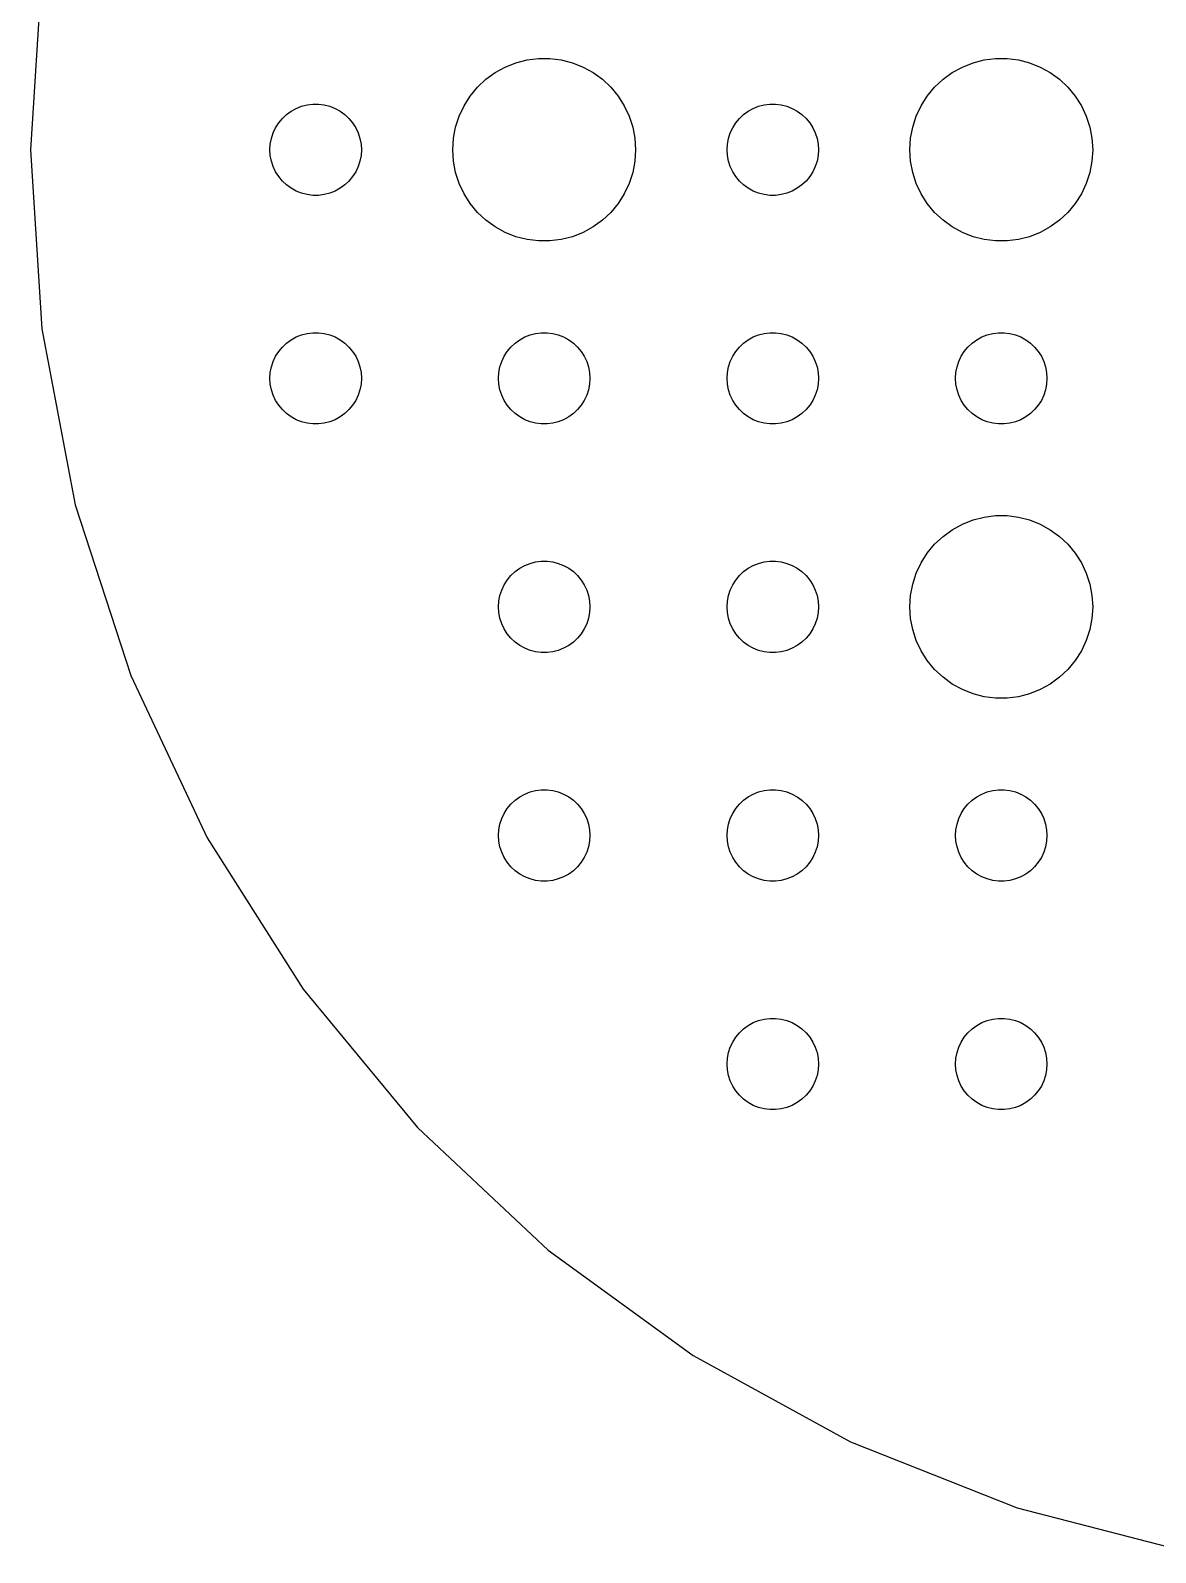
# Model space of a CAD drawing. Header units: metres. Extents: x -47 to 47, y 63 to 266.
# Drawn here: x -46.86 to -9.94, y 63.97 to 113.91 of the extents above; entities that cross this region are included whole.
import ezdxf

# ---------------------------------------------------------------- set-up
doc = ezdxf.new("R2010")
doc.units = ezdxf.units.M

msp = doc.modelspace()

# ---------------------------------------------------------------- linework, layer by layer
for p, q in [((-46.4904, 115.873), (-46.8599, 110)), ((-30.927, 112.853), (-30.5621, 112.947)), ((-30.5621, 112.947), (-30.1884, 112.994)), ((-30.1884, 112.994), (-29.8116, 112.994)), ((-29.8116, 112.994), (-29.4379, 112.947)), ((-29.4379, 112.947), (-29.0729, 112.853)), ((-15.927, 112.853), (-15.5621, 112.947)), ((-15.5621, 112.947), (-15.1884, 112.994)), ((-15.1884, 112.994), (-14.8116, 112.994)), ((-14.8116, 112.994), (-14.4379, 112.947)), ((-14.4379, 112.947), (-14.0729, 112.853)), ((-31.9123, 112.312), (-31.6075, 112.533)), ((-31.6075, 112.533), (-31.2773, 112.714)), ((-31.2773, 112.714), (-30.927, 112.853)), ((-29.0729, 112.853), (-28.7227, 112.714)), ((-28.7227, 112.714), (-28.3925, 112.533)), ((-28.3925, 112.533), (-28.0877, 112.312)), ((-16.9123, 112.312), (-16.6075, 112.533)), ((-16.6075, 112.533), (-16.2773, 112.714)), ((-16.2773, 112.714), (-15.927, 112.853)), ((-14.0729, 112.853), (-13.7227, 112.714)), ((-13.7227, 112.714), (-13.3925, 112.533)), ((-13.3925, 112.533), (-13.0877, 112.312)), ((-32.427, 111.763), (-32.1869, 112.054)), ((-32.1869, 112.054), (-31.9123, 112.312)), ((-28.0877, 112.312), (-27.8131, 112.054)), ((-27.8131, 112.054), (-27.5729, 111.763)), ((-17.427, 111.763), (-17.1869, 112.054)), ((-17.1869, 112.054), (-16.9123, 112.312)), ((-13.0877, 112.312), (-12.8131, 112.054)), ((-12.8131, 112.054), (-12.5729, 111.763)), ((-38.1387, 111.357), (-37.9635, 111.427)), ((-37.9635, 111.427), (-37.7811, 111.473)), ((-37.7811, 111.473), (-37.5942, 111.497)), ((-37.5942, 111.497), (-37.4058, 111.497)), ((-37.4058, 111.497), (-37.2189, 111.473)), ((-37.2189, 111.473), (-37.0365, 111.427)), ((-37.0365, 111.427), (-36.8613, 111.357)), ((-32.7893, 111.104), (-32.6289, 111.445)), ((-32.6289, 111.445), (-32.427, 111.763)), ((-27.5729, 111.763), (-27.3711, 111.445)), ((-27.3711, 111.445), (-27.2107, 111.104)), ((-23.1387, 111.357), (-22.9635, 111.427)), ((-22.9635, 111.427), (-22.7811, 111.473)), ((-22.7811, 111.473), (-22.5942, 111.497)), ((-22.5942, 111.497), (-22.4058, 111.497)), ((-22.4058, 111.497), (-22.2189, 111.473)), ((-22.2189, 111.473), (-22.0365, 111.427)), ((-22.0365, 111.427), (-21.8613, 111.357)), ((-17.7893, 111.104), (-17.6289, 111.445)), ((-17.6289, 111.445), (-17.427, 111.763)), ((-12.5729, 111.763), (-12.3711, 111.445)), ((-12.3711, 111.445), (-12.2107, 111.104)), ((-38.8145, 110.723), (-38.7135, 110.882)), ((-38.7135, 110.882), (-38.5934, 111.027)), ((-38.5934, 111.027), (-38.4561, 111.156)), ((-38.4561, 111.156), (-38.3037, 111.266)), ((-38.3037, 111.266), (-38.1387, 111.357)), ((-36.8613, 111.357), (-36.6963, 111.266)), ((-36.6963, 111.266), (-36.5439, 111.156)), ((-36.5439, 111.156), (-36.4065, 111.027)), ((-36.4065, 111.027), (-36.2865, 110.882)), ((-36.2865, 110.882), (-36.1855, 110.723)), ((-32.9057, 110.746), (-32.7893, 111.104)), ((-27.2107, 111.104), (-27.0942, 110.746)), ((-23.8145, 110.723), (-23.7135, 110.882)), ((-23.7135, 110.882), (-23.5934, 111.027)), ((-23.5934, 111.027), (-23.4561, 111.156)), ((-23.4561, 111.156), (-23.3037, 111.266)), ((-23.3037, 111.266), (-23.1387, 111.357)), ((-21.8613, 111.357), (-21.6963, 111.266)), ((-21.6963, 111.266), (-21.5439, 111.156)), ((-21.5439, 111.156), (-21.4065, 111.027)), ((-21.4065, 111.027), (-21.2865, 110.882)), ((-21.2865, 110.882), (-21.1855, 110.723)), ((-17.9057, 110.746), (-17.7893, 111.104)), ((-12.2107, 111.104), (-12.0942, 110.746)), ((-38.9529, 110.373), (-38.8947, 110.552)), ((-38.8947, 110.552), (-38.8145, 110.723)), ((-36.1855, 110.723), (-36.1053, 110.552)), ((-36.1053, 110.552), (-36.0471, 110.373)), ((-32.9763, 110.376), (-32.9057, 110.746)), ((-27.0942, 110.746), (-27.0237, 110.376)), ((-23.9529, 110.373), (-23.8947, 110.552)), ((-23.8947, 110.552), (-23.8145, 110.723)), ((-21.1855, 110.723), (-21.1053, 110.552)), ((-21.1053, 110.552), (-21.0471, 110.373)), ((-17.9763, 110.376), (-17.9057, 110.746)), ((-12.0942, 110.746), (-12.0237, 110.376)), ((-46.8599, 110), (-46.4904, 104.127)), ((-39, 110), (-38.9882, 110.188)), ((-38.9882, 109.812), (-39, 110)), ((-38.9882, 110.188), (-38.9529, 110.373)), ((-36.0471, 110.373), (-36.0118, 110.188)), ((-36.0118, 110.188), (-36, 110)), ((-36, 110), (-36.0118, 109.812)), ((-33, 110), (-32.9763, 110.376)), ((-32.9763, 109.624), (-33, 110)), ((-27.0237, 110.376), (-27, 110)), ((-27, 110), (-27.0237, 109.624)), ((-24, 110), (-23.9882, 110.188)), ((-23.9882, 109.812), (-24, 110)), ((-23.9882, 110.188), (-23.9529, 110.373)), ((-21.0471, 110.373), (-21.0118, 110.188)), ((-21.0118, 110.188), (-21, 110)), ((-21, 110), (-21.0118, 109.812)), ((-18, 110), (-17.9763, 110.376)), ((-17.9763, 109.624), (-18, 110)), ((-12.0237, 110.376), (-12, 110)), ((-12, 110), (-12.0237, 109.624)), ((-38.9529, 109.627), (-38.9882, 109.812)), ((-38.8947, 109.448), (-38.9529, 109.627)), ((-38.8145, 109.277), (-38.8947, 109.448)), ((-36.1053, 109.448), (-36.1855, 109.277)), ((-36.0471, 109.627), (-36.1053, 109.448)), ((-36.0118, 109.812), (-36.0471, 109.627)), ((-32.9057, 109.254), (-32.9763, 109.624)), ((-27.0237, 109.624), (-27.0942, 109.254)), ((-23.9529, 109.627), (-23.9882, 109.812)), ((-23.8947, 109.448), (-23.9529, 109.627)), ((-23.8145, 109.277), (-23.8947, 109.448)), ((-21.1053, 109.448), (-21.1855, 109.277)), ((-21.0471, 109.627), (-21.1053, 109.448)), ((-21.0118, 109.812), (-21.0471, 109.627)), ((-17.9057, 109.254), (-17.9763, 109.624)), ((-12.0237, 109.624), (-12.0942, 109.254)), ((-38.7135, 109.118), (-38.8145, 109.277)), ((-38.5934, 108.973), (-38.7135, 109.118)), ((-38.4561, 108.844), (-38.5934, 108.973)), ((-36.4065, 108.973), (-36.5439, 108.844)), ((-36.2865, 109.118), (-36.4065, 108.973)), ((-36.1855, 109.277), (-36.2865, 109.118)), ((-32.7893, 108.896), (-32.9057, 109.254)), ((-32.6289, 108.555), (-32.7893, 108.896)), ((-27.2107, 108.896), (-27.3711, 108.555)), ((-27.0942, 109.254), (-27.2107, 108.896)), ((-23.7135, 109.118), (-23.8145, 109.277)), ((-23.5934, 108.973), (-23.7135, 109.118)), ((-23.4561, 108.844), (-23.5934, 108.973)), ((-21.4065, 108.973), (-21.5439, 108.844)), ((-21.2865, 109.118), (-21.4065, 108.973)), ((-21.1855, 109.277), (-21.2865, 109.118)), ((-17.7893, 108.896), (-17.9057, 109.254)), ((-17.6289, 108.555), (-17.7893, 108.896)), ((-12.2107, 108.896), (-12.3711, 108.555)), ((-12.0942, 109.254), (-12.2107, 108.896)), ((-38.3037, 108.734), (-38.4561, 108.844)), ((-38.1387, 108.643), (-38.3037, 108.734)), ((-37.9635, 108.573), (-38.1387, 108.643)), ((-37.7811, 108.527), (-37.9635, 108.573)), ((-37.5942, 108.503), (-37.7811, 108.527)), ((-37.4058, 108.503), (-37.5942, 108.503)), ((-37.2189, 108.527), (-37.4058, 108.503)), ((-37.0365, 108.573), (-37.2189, 108.527)), ((-36.8613, 108.643), (-37.0365, 108.573)), ((-36.6963, 108.734), (-36.8613, 108.643)), ((-36.5439, 108.844), (-36.6963, 108.734)), ((-32.427, 108.237), (-32.6289, 108.555)), ((-27.3711, 108.555), (-27.5729, 108.237)), ((-23.3037, 108.734), (-23.4561, 108.844)), ((-23.1387, 108.643), (-23.3037, 108.734)), ((-22.9635, 108.573), (-23.1387, 108.643)), ((-22.7811, 108.527), (-22.9635, 108.573)), ((-22.5942, 108.503), (-22.7811, 108.527)), ((-22.4058, 108.503), (-22.5942, 108.503)), ((-22.2189, 108.527), (-22.4058, 108.503)), ((-22.0365, 108.573), (-22.2189, 108.527)), ((-21.8613, 108.643), (-22.0365, 108.573)), ((-21.6963, 108.734), (-21.8613, 108.643)), ((-21.5439, 108.844), (-21.6963, 108.734)), ((-17.427, 108.237), (-17.6289, 108.555)), ((-12.3711, 108.555), (-12.5729, 108.237)), ((-32.1869, 107.946), (-32.427, 108.237)), ((-31.9123, 107.688), (-32.1869, 107.946)), ((-27.8131, 107.946), (-28.0877, 107.688)), ((-27.5729, 108.237), (-27.8131, 107.946)), ((-17.1869, 107.946), (-17.427, 108.237)), ((-16.9123, 107.688), (-17.1869, 107.946)), ((-12.8131, 107.946), (-13.0877, 107.688)), ((-12.5729, 108.237), (-12.8131, 107.946)), ((-31.6075, 107.467), (-31.9123, 107.688)), ((-31.2773, 107.286), (-31.6075, 107.467)), ((-28.3925, 107.467), (-28.7227, 107.286)), ((-28.0877, 107.688), (-28.3925, 107.467)), ((-16.6075, 107.467), (-16.9123, 107.688)), ((-16.2773, 107.286), (-16.6075, 107.467)), ((-13.3925, 107.467), (-13.7227, 107.286)), ((-13.0877, 107.688), (-13.3925, 107.467)), ((-30.927, 107.147), (-31.2773, 107.286)), ((-30.5621, 107.053), (-30.927, 107.147)), ((-30.1884, 107.006), (-30.5621, 107.053)), ((-29.8116, 107.006), (-30.1884, 107.006)), ((-29.4379, 107.053), (-29.8116, 107.006)), ((-29.0729, 107.147), (-29.4379, 107.053)), ((-28.7227, 107.286), (-29.0729, 107.147)), ((-15.927, 107.147), (-16.2773, 107.286)), ((-15.5621, 107.053), (-15.927, 107.147)), ((-15.1884, 107.006), (-15.5621, 107.053)), ((-14.8116, 107.006), (-15.1884, 107.006)), ((-14.4379, 107.053), (-14.8116, 107.006)), ((-14.0729, 107.147), (-14.4379, 107.053)), ((-13.7227, 107.286), (-14.0729, 107.147)), ((-46.4904, 104.127), (-45.3877, 98.3464)), ((-38.1387, 103.857), (-37.9635, 103.927)), ((-37.9635, 103.927), (-37.7811, 103.973)), ((-37.7811, 103.973), (-37.5942, 103.997)), ((-37.5942, 103.997), (-37.4058, 103.997)), ((-37.4058, 103.997), (-37.2189, 103.973)), ((-37.2189, 103.973), (-37.0365, 103.927)), ((-37.0365, 103.927), (-36.8613, 103.857)), ((-30.6387, 103.857), (-30.4635, 103.927)), ((-30.4635, 103.927), (-30.2811, 103.973)), ((-30.2811, 103.973), (-30.0942, 103.997)), ((-30.0942, 103.997), (-29.9058, 103.997)), ((-29.9058, 103.997), (-29.7189, 103.973)), ((-29.7189, 103.973), (-29.5365, 103.927)), ((-29.5365, 103.927), (-29.3613, 103.857)), ((-23.1387, 103.857), (-22.9635, 103.927)), ((-22.9635, 103.927), (-22.7811, 103.973)), ((-22.7811, 103.973), (-22.5942, 103.997)), ((-22.5942, 103.997), (-22.4058, 103.997)), ((-22.4058, 103.997), (-22.2189, 103.973)), ((-22.2189, 103.973), (-22.0365, 103.927)), ((-22.0365, 103.927), (-21.8613, 103.857)), ((-15.6387, 103.857), (-15.4635, 103.927)), ((-15.4635, 103.927), (-15.2811, 103.973)), ((-15.2811, 103.973), (-15.0942, 103.997)), ((-15.0942, 103.997), (-14.9058, 103.997)), ((-14.9058, 103.997), (-14.7189, 103.973)), ((-14.7189, 103.973), (-14.5365, 103.927)), ((-14.5365, 103.927), (-14.3613, 103.857)), ((-38.7135, 103.382), (-38.5934, 103.527)), ((-38.5934, 103.527), (-38.4561, 103.656)), ((-38.4561, 103.656), (-38.3037, 103.766)), ((-38.3037, 103.766), (-38.1387, 103.857)), ((-36.8613, 103.857), (-36.6963, 103.766)), ((-36.6963, 103.766), (-36.5439, 103.656)), ((-36.5439, 103.656), (-36.4065, 103.527)), ((-36.4065, 103.527), (-36.2865, 103.382)), ((-31.2135, 103.382), (-31.0934, 103.527)), ((-31.0934, 103.527), (-30.9561, 103.656)), ((-30.9561, 103.656), (-30.8037, 103.766)), ((-30.8037, 103.766), (-30.6387, 103.857)), ((-29.3613, 103.857), (-29.1963, 103.766)), ((-29.1963, 103.766), (-29.0439, 103.656)), ((-29.0439, 103.656), (-28.9065, 103.527)), ((-28.9065, 103.527), (-28.7865, 103.382)), ((-23.7135, 103.382), (-23.5934, 103.527)), ((-23.5934, 103.527), (-23.4561, 103.656)), ((-23.4561, 103.656), (-23.3037, 103.766)), ((-23.3037, 103.766), (-23.1387, 103.857)), ((-21.8613, 103.857), (-21.6963, 103.766)), ((-21.6963, 103.766), (-21.5439, 103.656)), ((-21.5439, 103.656), (-21.4065, 103.527)), ((-21.4065, 103.527), (-21.2865, 103.382)), ((-16.2135, 103.382), (-16.0934, 103.527)), ((-16.0934, 103.527), (-15.9561, 103.656)), ((-15.9561, 103.656), (-15.8037, 103.766)), ((-15.8037, 103.766), (-15.6387, 103.857)), ((-14.3613, 103.857), (-14.1963, 103.766)), ((-14.1963, 103.766), (-14.0439, 103.656)), ((-14.0439, 103.656), (-13.9065, 103.527)), ((-13.9065, 103.527), (-13.7865, 103.382)), ((-38.9529, 102.873), (-38.8947, 103.052)), ((-38.8947, 103.052), (-38.8145, 103.223)), ((-38.8145, 103.223), (-38.7135, 103.382)), ((-36.2865, 103.382), (-36.1855, 103.223)), ((-36.1855, 103.223), (-36.1053, 103.052)), ((-36.1053, 103.052), (-36.0471, 102.873)), ((-31.4529, 102.873), (-31.3947, 103.052)), ((-31.3947, 103.052), (-31.3145, 103.223)), ((-31.3145, 103.223), (-31.2135, 103.382)), ((-28.7865, 103.382), (-28.6855, 103.223)), ((-28.6855, 103.223), (-28.6053, 103.052)), ((-28.6053, 103.052), (-28.5471, 102.873)), ((-23.9529, 102.873), (-23.8947, 103.052)), ((-23.8947, 103.052), (-23.8145, 103.223)), ((-23.8145, 103.223), (-23.7135, 103.382)), ((-21.2865, 103.382), (-21.1855, 103.223)), ((-21.1855, 103.223), (-21.1053, 103.052)), ((-21.1053, 103.052), (-21.0471, 102.873)), ((-16.4529, 102.873), (-16.3947, 103.052)), ((-16.3947, 103.052), (-16.3145, 103.223)), ((-16.3145, 103.223), (-16.2135, 103.382)), ((-13.7865, 103.382), (-13.6855, 103.223)), ((-13.6855, 103.223), (-13.6053, 103.052)), ((-13.6053, 103.052), (-13.5471, 102.873)), ((-39, 102.5), (-38.9882, 102.688)), ((-38.9882, 102.312), (-39, 102.5)), ((-38.9882, 102.688), (-38.9529, 102.873)), ((-36.0471, 102.873), (-36.0118, 102.688)), ((-36.0118, 102.688), (-36, 102.5)), ((-36, 102.5), (-36.0118, 102.312)), ((-31.5, 102.5), (-31.4882, 102.688)), ((-31.4882, 102.312), (-31.5, 102.5)), ((-31.4882, 102.688), (-31.4529, 102.873)), ((-28.5471, 102.873), (-28.5118, 102.688)), ((-28.5118, 102.688), (-28.5, 102.5)), ((-28.5, 102.5), (-28.5118, 102.312)), ((-24, 102.5), (-23.9882, 102.688)), ((-23.9882, 102.312), (-24, 102.5)), ((-23.9882, 102.688), (-23.9529, 102.873)), ((-21.0471, 102.873), (-21.0118, 102.688)), ((-21.0118, 102.688), (-21, 102.5)), ((-21, 102.5), (-21.0118, 102.312)), ((-16.5, 102.5), (-16.4882, 102.688)), ((-16.4882, 102.312), (-16.5, 102.5)), ((-16.4882, 102.688), (-16.4529, 102.873)), ((-13.5471, 102.873), (-13.5118, 102.688)), ((-13.5118, 102.688), (-13.5, 102.5)), ((-13.5, 102.5), (-13.5118, 102.312)), ((-38.9529, 102.127), (-38.9882, 102.312)), ((-38.8947, 101.948), (-38.9529, 102.127)), ((-38.8145, 101.777), (-38.8947, 101.948)), ((-36.1053, 101.948), (-36.1855, 101.777)), ((-36.0471, 102.127), (-36.1053, 101.948)), ((-36.0118, 102.312), (-36.0471, 102.127)), ((-31.4529, 102.127), (-31.4882, 102.312)), ((-31.3947, 101.948), (-31.4529, 102.127)), ((-31.3145, 101.777), (-31.3947, 101.948)), ((-28.6053, 101.948), (-28.6855, 101.777)), ((-28.5471, 102.127), (-28.6053, 101.948)), ((-28.5118, 102.312), (-28.5471, 102.127)), ((-23.9529, 102.127), (-23.9882, 102.312)), ((-23.8947, 101.948), (-23.9529, 102.127)), ((-23.8145, 101.777), (-23.8947, 101.948)), ((-21.1053, 101.948), (-21.1855, 101.777)), ((-21.0471, 102.127), (-21.1053, 101.948)), ((-21.0118, 102.312), (-21.0471, 102.127)), ((-16.4529, 102.127), (-16.4882, 102.312)), ((-16.3947, 101.948), (-16.4529, 102.127)), ((-16.3145, 101.777), (-16.3947, 101.948)), ((-13.6053, 101.948), (-13.6855, 101.777)), ((-13.5471, 102.127), (-13.6053, 101.948)), ((-13.5118, 102.312), (-13.5471, 102.127)), ((-38.7135, 101.618), (-38.8145, 101.777)), ((-38.5934, 101.473), (-38.7135, 101.618)), ((-38.4561, 101.344), (-38.5934, 101.473)), ((-36.4065, 101.473), (-36.5439, 101.344)), ((-36.2865, 101.618), (-36.4065, 101.473)), ((-36.1855, 101.777), (-36.2865, 101.618)), ((-31.2135, 101.618), (-31.3145, 101.777)), ((-31.0934, 101.473), (-31.2135, 101.618)), ((-30.9561, 101.344), (-31.0934, 101.473)), ((-28.9065, 101.473), (-29.0439, 101.344)), ((-28.7865, 101.618), (-28.9065, 101.473)), ((-28.6855, 101.777), (-28.7865, 101.618)), ((-23.7135, 101.618), (-23.8145, 101.777)), ((-23.5934, 101.473), (-23.7135, 101.618)), ((-23.4561, 101.344), (-23.5934, 101.473)), ((-21.4065, 101.473), (-21.5439, 101.344)), ((-21.2865, 101.618), (-21.4065, 101.473)), ((-21.1855, 101.777), (-21.2865, 101.618)), ((-16.2135, 101.618), (-16.3145, 101.777)), ((-16.0934, 101.473), (-16.2135, 101.618)), ((-15.9561, 101.344), (-16.0934, 101.473)), ((-13.9065, 101.473), (-14.0439, 101.344)), ((-13.7865, 101.618), (-13.9065, 101.473)), ((-13.6855, 101.777), (-13.7865, 101.618)), ((-38.3037, 101.234), (-38.4561, 101.344)), ((-38.1387, 101.143), (-38.3037, 101.234)), ((-37.9635, 101.073), (-38.1387, 101.143)), ((-37.7811, 101.027), (-37.9635, 101.073)), ((-37.5942, 101.003), (-37.7811, 101.027)), ((-37.4058, 101.003), (-37.5942, 101.003)), ((-37.2189, 101.027), (-37.4058, 101.003)), ((-37.0365, 101.073), (-37.2189, 101.027)), ((-36.8613, 101.143), (-37.0365, 101.073)), ((-36.6963, 101.234), (-36.8613, 101.143)), ((-36.5439, 101.344), (-36.6963, 101.234)), ((-30.8037, 101.234), (-30.9561, 101.344)), ((-30.6387, 101.143), (-30.8037, 101.234)), ((-30.4635, 101.073), (-30.6387, 101.143)), ((-30.2811, 101.027), (-30.4635, 101.073)), ((-30.0942, 101.003), (-30.2811, 101.027)), ((-29.9058, 101.003), (-30.0942, 101.003)), ((-29.7189, 101.027), (-29.9058, 101.003)), ((-29.5365, 101.073), (-29.7189, 101.027)), ((-29.3613, 101.143), (-29.5365, 101.073)), ((-29.1963, 101.234), (-29.3613, 101.143)), ((-29.0439, 101.344), (-29.1963, 101.234)), ((-23.3037, 101.234), (-23.4561, 101.344)), ((-23.1387, 101.143), (-23.3037, 101.234)), ((-22.9635, 101.073), (-23.1387, 101.143)), ((-22.7811, 101.027), (-22.9635, 101.073)), ((-22.5942, 101.003), (-22.7811, 101.027)), ((-22.4058, 101.003), (-22.5942, 101.003)), ((-22.2189, 101.027), (-22.4058, 101.003)), ((-22.0365, 101.073), (-22.2189, 101.027)), ((-21.8613, 101.143), (-22.0365, 101.073)), ((-21.6963, 101.234), (-21.8613, 101.143)), ((-21.5439, 101.344), (-21.6963, 101.234)), ((-15.8037, 101.234), (-15.9561, 101.344)), ((-15.6387, 101.143), (-15.8037, 101.234)), ((-15.4635, 101.073), (-15.6387, 101.143)), ((-15.2811, 101.027), (-15.4635, 101.073)), ((-15.0942, 101.003), (-15.2811, 101.027)), ((-14.9058, 101.003), (-15.0942, 101.003)), ((-14.7189, 101.027), (-14.9058, 101.003)), ((-14.5365, 101.073), (-14.7189, 101.027)), ((-14.3613, 101.143), (-14.5365, 101.073)), ((-14.1963, 101.234), (-14.3613, 101.143)), ((-14.0439, 101.344), (-14.1963, 101.234)), ((-45.3877, 98.3464), (-43.5692, 92.7497)), ((-15.927, 97.8532), (-15.5621, 97.9469)), ((-15.5621, 97.9469), (-15.1884, 97.9941)), ((-15.1884, 97.9941), (-14.8116, 97.9941)), ((-14.8116, 97.9941), (-14.4379, 97.9469)), ((-14.4379, 97.9469), (-14.0729, 97.8532)), ((-16.9123, 97.3116), (-16.6075, 97.533)), ((-16.6075, 97.533), (-16.2773, 97.7145)), ((-16.2773, 97.7145), (-15.927, 97.8532)), ((-14.0729, 97.8532), (-13.7227, 97.7145)), ((-13.7227, 97.7145), (-13.3925, 97.533)), ((-13.3925, 97.533), (-13.0877, 97.3116)), ((-17.427, 96.7634), (-17.1869, 97.0536)), ((-17.1869, 97.0536), (-16.9123, 97.3116)), ((-13.0877, 97.3116), (-12.8131, 97.0536)), ((-12.8131, 97.0536), (-12.5729, 96.7634)), ((-30.6387, 96.3573), (-30.4635, 96.4266)), ((-30.4635, 96.4266), (-30.2811, 96.4734)), ((-30.2811, 96.4734), (-30.0942, 96.4971)), ((-30.0942, 96.4971), (-29.9058, 96.4971)), ((-29.9058, 96.4971), (-29.7189, 96.4734)), ((-29.7189, 96.4734), (-29.5365, 96.4266)), ((-29.5365, 96.4266), (-29.3613, 96.3573)), ((-23.1387, 96.3573), (-22.9635, 96.4266)), ((-22.9635, 96.4266), (-22.7811, 96.4734)), ((-22.7811, 96.4734), (-22.5942, 96.4971)), ((-22.5942, 96.4971), (-22.4058, 96.4971)), ((-22.4058, 96.4971), (-22.2189, 96.4734)), ((-22.2189, 96.4734), (-22.0365, 96.4266)), ((-22.0365, 96.4266), (-21.8613, 96.3573)), ((-17.7893, 96.1044), (-17.6289, 96.4453)), ((-17.6289, 96.4453), (-17.427, 96.7634)), ((-12.5729, 96.7634), (-12.3711, 96.4453)), ((-12.3711, 96.4453), (-12.2107, 96.1044)), ((-31.2135, 95.8817), (-31.0934, 96.0268)), ((-31.0934, 96.0268), (-30.9561, 96.1558)), ((-30.9561, 96.1558), (-30.8037, 96.2665)), ((-30.8037, 96.2665), (-30.6387, 96.3573)), ((-29.3613, 96.3573), (-29.1963, 96.2665)), ((-29.1963, 96.2665), (-29.0439, 96.1558)), ((-29.0439, 96.1558), (-28.9065, 96.0268)), ((-28.9065, 96.0268), (-28.7865, 95.8817)), ((-23.7135, 95.8817), (-23.5934, 96.0268)), ((-23.5934, 96.0268), (-23.4561, 96.1558)), ((-23.4561, 96.1558), (-23.3037, 96.2665)), ((-23.3037, 96.2665), (-23.1387, 96.3573)), ((-21.8613, 96.3573), (-21.6963, 96.2665)), ((-21.6963, 96.2665), (-21.5439, 96.1558)), ((-21.5439, 96.1558), (-21.4065, 96.0268)), ((-21.4065, 96.0268), (-21.2865, 95.8817)), ((-17.9057, 95.7461), (-17.7893, 96.1044)), ((-12.2107, 96.1044), (-12.0942, 95.7461)), ((-31.4529, 95.373), (-31.3947, 95.5522)), ((-31.3947, 95.5522), (-31.3145, 95.7226)), ((-31.3145, 95.7226), (-31.2135, 95.8817)), ((-28.7865, 95.8817), (-28.6855, 95.7226)), ((-28.6855, 95.7226), (-28.6053, 95.5522)), ((-28.6053, 95.5522), (-28.5471, 95.373)), ((-23.9529, 95.373), (-23.8947, 95.5522)), ((-23.8947, 95.5522), (-23.8145, 95.7226)), ((-23.8145, 95.7226), (-23.7135, 95.8817)), ((-21.2865, 95.8817), (-21.1855, 95.7226)), ((-21.1855, 95.7226), (-21.1053, 95.5522)), ((-21.1053, 95.5522), (-21.0471, 95.373)), ((-17.9763, 95.376), (-17.9057, 95.7461)), ((-12.0942, 95.7461), (-12.0237, 95.376)), ((-31.5, 95), (-31.4882, 95.188)), ((-31.4882, 94.812), (-31.5, 95)), ((-31.4882, 95.188), (-31.4529, 95.373)), ((-28.5471, 95.373), (-28.5118, 95.188)), ((-28.5118, 95.188), (-28.5, 95)), ((-28.5, 95), (-28.5118, 94.812)), ((-24, 95), (-23.9882, 95.188)), ((-23.9882, 94.812), (-24, 95)), ((-23.9882, 95.188), (-23.9529, 95.373)), ((-21.0471, 95.373), (-21.0118, 95.188)), ((-21.0118, 95.188), (-21, 95)), ((-21, 95), (-21.0118, 94.812)), ((-18, 95), (-17.9763, 95.376)), ((-17.9763, 94.624), (-18, 95)), ((-12.0237, 95.376), (-12, 95)), ((-12, 95), (-12.0237, 94.624)), ((-31.4529, 94.627), (-31.4882, 94.812)), ((-31.3947, 94.4478), (-31.4529, 94.627)), ((-31.3145, 94.2774), (-31.3947, 94.4478)), ((-28.6053, 94.4478), (-28.6855, 94.2774)), ((-28.5471, 94.627), (-28.6053, 94.4478)), ((-28.5118, 94.812), (-28.5471, 94.627)), ((-23.9529, 94.627), (-23.9882, 94.812)), ((-23.8947, 94.4478), (-23.9529, 94.627)), ((-23.8145, 94.2774), (-23.8947, 94.4478)), ((-21.1053, 94.4478), (-21.1855, 94.2774)), ((-21.0471, 94.627), (-21.1053, 94.4478)), ((-21.0118, 94.812), (-21.0471, 94.627)), ((-17.9057, 94.2539), (-17.9763, 94.624)), ((-12.0237, 94.624), (-12.0942, 94.2539)), ((-31.2135, 94.1183), (-31.3145, 94.2774)), ((-31.0934, 93.9732), (-31.2135, 94.1183)), ((-30.9561, 93.8442), (-31.0934, 93.9732)), ((-28.9065, 93.9732), (-29.0439, 93.8442)), ((-28.7865, 94.1183), (-28.9065, 93.9732)), ((-28.6855, 94.2774), (-28.7865, 94.1183)), ((-23.7135, 94.1183), (-23.8145, 94.2774)), ((-23.5934, 93.9732), (-23.7135, 94.1183)), ((-23.4561, 93.8442), (-23.5934, 93.9732)), ((-21.4065, 93.9732), (-21.5439, 93.8442)), ((-21.2865, 94.1183), (-21.4065, 93.9732)), ((-21.1855, 94.2774), (-21.2865, 94.1183)), ((-17.7893, 93.8956), (-17.9057, 94.2539)), ((-17.6289, 93.5547), (-17.7893, 93.8956)), ((-12.2107, 93.8956), (-12.3711, 93.5547)), ((-12.0942, 94.2539), (-12.2107, 93.8956)), ((-30.8037, 93.7335), (-30.9561, 93.8442)), ((-30.6387, 93.6428), (-30.8037, 93.7335)), ((-30.4635, 93.5734), (-30.6387, 93.6428)), ((-30.2811, 93.5266), (-30.4635, 93.5734)), ((-30.0942, 93.503), (-30.2811, 93.5266)), ((-29.9058, 93.503), (-30.0942, 93.503)), ((-29.7189, 93.5266), (-29.9058, 93.503)), ((-29.5365, 93.5734), (-29.7189, 93.5266)), ((-29.3613, 93.6428), (-29.5365, 93.5734)), ((-29.1963, 93.7335), (-29.3613, 93.6428)), ((-29.0439, 93.8442), (-29.1963, 93.7335)), ((-23.3037, 93.7335), (-23.4561, 93.8442)), ((-23.1387, 93.6428), (-23.3037, 93.7335)), ((-22.9635, 93.5734), (-23.1387, 93.6428)), ((-22.7811, 93.5266), (-22.9635, 93.5734)), ((-22.5942, 93.503), (-22.7811, 93.5266)), ((-22.4058, 93.503), (-22.5942, 93.503)), ((-22.2189, 93.5266), (-22.4058, 93.503)), ((-22.0365, 93.5734), (-22.2189, 93.5266)), ((-21.8613, 93.6428), (-22.0365, 93.5734)), ((-21.6963, 93.7335), (-21.8613, 93.6428)), ((-21.5439, 93.8442), (-21.6963, 93.7335)), ((-17.427, 93.2366), (-17.6289, 93.5547)), ((-12.3711, 93.5547), (-12.5729, 93.2366)), ((-17.1869, 92.9464), (-17.427, 93.2366)), ((-16.9123, 92.6885), (-17.1869, 92.9464)), ((-12.8131, 92.9464), (-13.0877, 92.6885)), ((-12.5729, 93.2366), (-12.8131, 92.9464)), ((-43.5692, 92.7497), (-41.0636, 87.4251)), ((-16.6075, 92.467), (-16.9123, 92.6885)), ((-16.2773, 92.2855), (-16.6075, 92.467)), ((-13.3925, 92.467), (-13.7227, 92.2855)), ((-13.0877, 92.6885), (-13.3925, 92.467)), ((-15.927, 92.1468), (-16.2773, 92.2855)), ((-15.5621, 92.0531), (-15.927, 92.1468)), ((-15.1884, 92.0059), (-15.5621, 92.0531)), ((-14.8116, 92.0059), (-15.1884, 92.0059)), ((-14.4379, 92.0531), (-14.8116, 92.0059)), ((-14.0729, 92.1468), (-14.4379, 92.0531)), ((-13.7227, 92.2855), (-14.0729, 92.1468)), ((-30.6387, 88.8573), (-30.4635, 88.9266)), ((-30.4635, 88.9266), (-30.2811, 88.9734)), ((-30.2811, 88.9734), (-30.0942, 88.997)), ((-30.0942, 88.997), (-29.9058, 88.997)), ((-29.9058, 88.997), (-29.7189, 88.9734)), ((-29.7189, 88.9734), (-29.5365, 88.9266)), ((-29.5365, 88.9266), (-29.3613, 88.8573)), ((-23.1387, 88.8573), (-22.9635, 88.9266)), ((-22.9635, 88.9266), (-22.7811, 88.9734)), ((-22.7811, 88.9734), (-22.5942, 88.997)), ((-22.5942, 88.997), (-22.4058, 88.997)), ((-22.4058, 88.997), (-22.2189, 88.9734)), ((-22.2189, 88.9734), (-22.0365, 88.9266)), ((-22.0365, 88.9266), (-21.8613, 88.8573)), ((-15.6387, 88.8573), (-15.4635, 88.9266)), ((-15.4635, 88.9266), (-15.2811, 88.9734)), ((-15.2811, 88.9734), (-15.0942, 88.997)), ((-15.0942, 88.997), (-14.9058, 88.997)), ((-14.9058, 88.997), (-14.7189, 88.9734)), ((-14.7189, 88.9734), (-14.5365, 88.9266)), ((-14.5365, 88.9266), (-14.3613, 88.8573)), ((-31.2135, 88.3817), (-31.0934, 88.5268)), ((-31.0934, 88.5268), (-30.9561, 88.6558)), ((-30.9561, 88.6558), (-30.8037, 88.7665)), ((-30.8037, 88.7665), (-30.6387, 88.8573)), ((-29.3613, 88.8573), (-29.1963, 88.7665)), ((-29.1963, 88.7665), (-29.0439, 88.6558)), ((-29.0439, 88.6558), (-28.9065, 88.5268)), ((-28.9065, 88.5268), (-28.7865, 88.3817)), ((-23.7135, 88.3817), (-23.5934, 88.5268)), ((-23.5934, 88.5268), (-23.4561, 88.6558)), ((-23.4561, 88.6558), (-23.3037, 88.7665)), ((-23.3037, 88.7665), (-23.1387, 88.8573)), ((-21.8613, 88.8573), (-21.6963, 88.7665)), ((-21.6963, 88.7665), (-21.5439, 88.6558)), ((-21.5439, 88.6558), (-21.4065, 88.5268)), ((-21.4065, 88.5268), (-21.2865, 88.3817)), ((-16.2135, 88.3817), (-16.0934, 88.5268)), ((-16.0934, 88.5268), (-15.9561, 88.6558)), ((-15.9561, 88.6558), (-15.8037, 88.7665)), ((-15.8037, 88.7665), (-15.6387, 88.8573)), ((-14.3613, 88.8573), (-14.1963, 88.7665)), ((-14.1963, 88.7665), (-14.0439, 88.6558)), ((-14.0439, 88.6558), (-13.9065, 88.5268)), ((-13.9065, 88.5268), (-13.7865, 88.3817)), ((-31.4529, 87.873), (-31.3947, 88.0522)), ((-31.3947, 88.0522), (-31.3145, 88.2226)), ((-31.3145, 88.2226), (-31.2135, 88.3817)), ((-28.7865, 88.3817), (-28.6855, 88.2226)), ((-28.6855, 88.2226), (-28.6053, 88.0522)), ((-28.6053, 88.0522), (-28.5471, 87.873)), ((-23.9529, 87.873), (-23.8947, 88.0522)), ((-23.8947, 88.0522), (-23.8145, 88.2226)), ((-23.8145, 88.2226), (-23.7135, 88.3817)), ((-21.2865, 88.3817), (-21.1855, 88.2226)), ((-21.1855, 88.2226), (-21.1053, 88.0522)), ((-21.1053, 88.0522), (-21.0471, 87.873)), ((-16.4529, 87.873), (-16.3947, 88.0522)), ((-16.3947, 88.0522), (-16.3145, 88.2226)), ((-16.3145, 88.2226), (-16.2135, 88.3817)), ((-13.7865, 88.3817), (-13.6855, 88.2226)), ((-13.6855, 88.2226), (-13.6053, 88.0522)), ((-13.6053, 88.0522), (-13.5471, 87.873)), ((-41.0636, 87.4251), (-37.9104, 82.4565)), ((-31.5, 87.5), (-31.4882, 87.688)), ((-31.4882, 87.312), (-31.5, 87.5)), ((-31.4882, 87.688), (-31.4529, 87.873)), ((-28.5471, 87.873), (-28.5118, 87.688)), ((-28.5118, 87.688), (-28.5, 87.5)), ((-28.5, 87.5), (-28.5118, 87.312)), ((-24, 87.5), (-23.9882, 87.688)), ((-23.9882, 87.312), (-24, 87.5)), ((-23.9882, 87.688), (-23.9529, 87.873)), ((-21.0471, 87.873), (-21.0118, 87.688)), ((-21.0118, 87.688), (-21, 87.5)), ((-21, 87.5), (-21.0118, 87.312)), ((-16.5, 87.5), (-16.4882, 87.688)), ((-16.4882, 87.312), (-16.5, 87.5)), ((-16.4882, 87.688), (-16.4529, 87.873)), ((-13.5471, 87.873), (-13.5118, 87.688)), ((-13.5118, 87.688), (-13.5, 87.5)), ((-13.5, 87.5), (-13.5118, 87.312)), ((-31.4529, 87.127), (-31.4882, 87.312)), ((-31.3947, 86.9478), (-31.4529, 87.127)), ((-31.3145, 86.7774), (-31.3947, 86.9478)), ((-28.6053, 86.9478), (-28.6855, 86.7774)), ((-28.5471, 87.127), (-28.6053, 86.9478)), ((-28.5118, 87.312), (-28.5471, 87.127)), ((-23.9529, 87.127), (-23.9882, 87.312)), ((-23.8947, 86.9478), (-23.9529, 87.127)), ((-23.8145, 86.7774), (-23.8947, 86.9478)), ((-21.1053, 86.9478), (-21.1855, 86.7774)), ((-21.0471, 87.127), (-21.1053, 86.9478)), ((-21.0118, 87.312), (-21.0471, 87.127)), ((-16.4529, 87.127), (-16.4882, 87.312)), ((-16.3947, 86.9478), (-16.4529, 87.127)), ((-16.3145, 86.7774), (-16.3947, 86.9478)), ((-13.6053, 86.9478), (-13.6855, 86.7774)), ((-13.5471, 87.127), (-13.6053, 86.9478)), ((-13.5118, 87.312), (-13.5471, 87.127)), ((-31.2135, 86.6183), (-31.3145, 86.7774)), ((-31.0934, 86.4732), (-31.2135, 86.6183)), ((-30.9561, 86.3442), (-31.0934, 86.4732)), ((-28.9065, 86.4732), (-29.0439, 86.3442)), ((-28.7865, 86.6183), (-28.9065, 86.4732)), ((-28.6855, 86.7774), (-28.7865, 86.6183)), ((-23.7135, 86.6183), (-23.8145, 86.7774)), ((-23.5934, 86.4732), (-23.7135, 86.6183)), ((-23.4561, 86.3442), (-23.5934, 86.4732)), ((-21.4065, 86.4732), (-21.5439, 86.3442)), ((-21.2865, 86.6183), (-21.4065, 86.4732)), ((-21.1855, 86.7774), (-21.2865, 86.6183)), ((-16.2135, 86.6183), (-16.3145, 86.7774)), ((-16.0934, 86.4732), (-16.2135, 86.6183)), ((-15.9561, 86.3442), (-16.0934, 86.4732)), ((-13.9065, 86.4732), (-14.0439, 86.3442)), ((-13.7865, 86.6183), (-13.9065, 86.4732)), ((-13.6855, 86.7774), (-13.7865, 86.6183)), ((-30.8037, 86.2335), (-30.9561, 86.3442)), ((-30.6387, 86.1428), (-30.8037, 86.2335)), ((-30.4635, 86.0734), (-30.6387, 86.1428)), ((-30.2811, 86.0266), (-30.4635, 86.0734)), ((-30.0942, 86.003), (-30.2811, 86.0266)), ((-29.9058, 86.003), (-30.0942, 86.003)), ((-29.7189, 86.0266), (-29.9058, 86.003)), ((-29.5365, 86.0734), (-29.7189, 86.0266)), ((-29.3613, 86.1428), (-29.5365, 86.0734)), ((-29.1963, 86.2335), (-29.3613, 86.1428)), ((-29.0439, 86.3442), (-29.1963, 86.2335)), ((-23.3037, 86.2335), (-23.4561, 86.3442)), ((-23.1387, 86.1428), (-23.3037, 86.2335)), ((-22.9635, 86.0734), (-23.1387, 86.1428)), ((-22.7811, 86.0266), (-22.9635, 86.0734)), ((-22.5942, 86.003), (-22.7811, 86.0266)), ((-22.4058, 86.003), (-22.5942, 86.003)), ((-22.2189, 86.0266), (-22.4058, 86.003)), ((-22.0365, 86.0734), (-22.2189, 86.0266)), ((-21.8613, 86.1428), (-22.0365, 86.0734)), ((-21.6963, 86.2335), (-21.8613, 86.1428)), ((-21.5439, 86.3442), (-21.6963, 86.2335)), ((-15.8037, 86.2335), (-15.9561, 86.3442)), ((-15.6387, 86.1428), (-15.8037, 86.2335)), ((-15.4635, 86.0734), (-15.6387, 86.1428)), ((-15.2811, 86.0266), (-15.4635, 86.0734)), ((-15.0942, 86.003), (-15.2811, 86.0266)), ((-14.9058, 86.003), (-15.0942, 86.003)), ((-14.7189, 86.0266), (-14.9058, 86.003)), ((-14.5365, 86.0734), (-14.7189, 86.0266)), ((-14.3613, 86.1428), (-14.5365, 86.0734)), ((-14.1963, 86.2335), (-14.3613, 86.1428)), ((-14.0439, 86.3442), (-14.1963, 86.2335)), ((-37.9104, 82.4565), (-34.1594, 77.9222)), ((-23.1387, 81.3573), (-22.9635, 81.4266)), ((-22.9635, 81.4266), (-22.7811, 81.4734)), ((-22.7811, 81.4734), (-22.5942, 81.497)), ((-22.5942, 81.497), (-22.4058, 81.497)), ((-22.4058, 81.497), (-22.2189, 81.4734)), ((-22.2189, 81.4734), (-22.0365, 81.4266)), ((-22.0365, 81.4266), (-21.8613, 81.3573)), ((-15.6387, 81.3573), (-15.4635, 81.4266)), ((-15.4635, 81.4266), (-15.2811, 81.4734)), ((-15.2811, 81.4734), (-15.0942, 81.497)), ((-15.0942, 81.497), (-14.9058, 81.497)), ((-14.9058, 81.497), (-14.7189, 81.4734)), ((-14.7189, 81.4734), (-14.5365, 81.4266)), ((-14.5365, 81.4266), (-14.3613, 81.3573)), ((-23.7135, 80.8817), (-23.5934, 81.0268)), ((-23.5934, 81.0268), (-23.4561, 81.1558)), ((-23.4561, 81.1558), (-23.3037, 81.2665)), ((-23.3037, 81.2665), (-23.1387, 81.3573)), ((-21.8613, 81.3573), (-21.6963, 81.2665)), ((-21.6963, 81.2665), (-21.5439, 81.1558)), ((-21.5439, 81.1558), (-21.4065, 81.0268)), ((-21.4065, 81.0268), (-21.2865, 80.8817)), ((-16.2135, 80.8817), (-16.0934, 81.0268)), ((-16.0934, 81.0268), (-15.9561, 81.1558)), ((-15.9561, 81.1558), (-15.8037, 81.2665)), ((-15.8037, 81.2665), (-15.6387, 81.3573)), ((-14.3613, 81.3573), (-14.1963, 81.2665)), ((-14.1963, 81.2665), (-14.0439, 81.1558)), ((-14.0439, 81.1558), (-13.9065, 81.0268)), ((-13.9065, 81.0268), (-13.7865, 80.8817)), ((-23.9529, 80.373), (-23.8947, 80.5522)), ((-23.8947, 80.5522), (-23.8145, 80.7226)), ((-23.8145, 80.7226), (-23.7135, 80.8817)), ((-21.2865, 80.8817), (-21.1855, 80.7226)), ((-21.1855, 80.7226), (-21.1053, 80.5522)), ((-21.1053, 80.5522), (-21.0471, 80.373)), ((-16.4529, 80.373), (-16.3947, 80.5522)), ((-16.3947, 80.5522), (-16.3145, 80.7226)), ((-16.3145, 80.7226), (-16.2135, 80.8817)), ((-13.7865, 80.8817), (-13.6855, 80.7226)), ((-13.6855, 80.7226), (-13.6053, 80.5522)), ((-13.6053, 80.5522), (-13.5471, 80.373)), ((-24, 80), (-23.9882, 80.188)), ((-23.9882, 79.812), (-24, 80)), ((-23.9882, 80.188), (-23.9529, 80.373)), ((-21.0471, 80.373), (-21.0118, 80.188)), ((-21.0118, 80.188), (-21, 80)), ((-21, 80), (-21.0118, 79.812)), ((-16.5, 80), (-16.4882, 80.188)), ((-16.4882, 79.812), (-16.5, 80)), ((-16.4882, 80.188), (-16.4529, 80.373)), ((-13.5471, 80.373), (-13.5118, 80.188)), ((-13.5118, 80.188), (-13.5, 80)), ((-13.5, 80), (-13.5118, 79.812)), ((-23.9529, 79.627), (-23.9882, 79.812)), ((-23.8947, 79.4478), (-23.9529, 79.627)), ((-23.8145, 79.2774), (-23.8947, 79.4478)), ((-21.1053, 79.4478), (-21.1855, 79.2774)), ((-21.0471, 79.627), (-21.1053, 79.4478)), ((-21.0118, 79.812), (-21.0471, 79.627)), ((-16.4529, 79.627), (-16.4882, 79.812)), ((-16.3947, 79.4478), (-16.4529, 79.627)), ((-16.3145, 79.2774), (-16.3947, 79.4478)), ((-13.6053, 79.4478), (-13.6855, 79.2774)), ((-13.5471, 79.627), (-13.6053, 79.4478)), ((-13.5118, 79.812), (-13.5471, 79.627)), ((-23.7135, 79.1183), (-23.8145, 79.2774)), ((-23.5934, 78.9732), (-23.7135, 79.1183)), ((-23.4561, 78.8442), (-23.5934, 78.9732)), ((-21.4065, 78.9732), (-21.5439, 78.8442)), ((-21.2865, 79.1183), (-21.4065, 78.9732)), ((-21.1855, 79.2774), (-21.2865, 79.1183)), ((-16.2135, 79.1183), (-16.3145, 79.2774)), ((-16.0934, 78.9732), (-16.2135, 79.1183)), ((-15.9561, 78.8442), (-16.0934, 78.9732)), ((-13.9065, 78.9732), (-14.0439, 78.8442)), ((-13.7865, 79.1183), (-13.9065, 78.9732)), ((-13.6855, 79.2774), (-13.7865, 79.1183)), ((-23.3037, 78.7335), (-23.4561, 78.8442)), ((-23.1387, 78.6428), (-23.3037, 78.7335)), ((-22.9635, 78.5734), (-23.1387, 78.6428)), ((-22.7811, 78.5266), (-22.9635, 78.5734)), ((-22.5942, 78.503), (-22.7811, 78.5266)), ((-22.4058, 78.503), (-22.5942, 78.503)), ((-22.2189, 78.5266), (-22.4058, 78.503)), ((-22.0365, 78.5734), (-22.2189, 78.5266)), ((-21.8613, 78.6428), (-22.0365, 78.5734)), ((-21.6963, 78.7335), (-21.8613, 78.6428)), ((-21.5439, 78.8442), (-21.6963, 78.7335)), ((-15.8037, 78.7335), (-15.9561, 78.8442)), ((-15.6387, 78.6428), (-15.8037, 78.7335)), ((-15.4635, 78.5734), (-15.6387, 78.6428)), ((-15.2811, 78.5266), (-15.4635, 78.5734)), ((-15.0942, 78.503), (-15.2811, 78.5266)), ((-14.9058, 78.503), (-15.0942, 78.503)), ((-14.7189, 78.5266), (-14.9058, 78.503)), ((-14.5365, 78.5734), (-14.7189, 78.5266)), ((-14.3613, 78.6428), (-14.5365, 78.5734)), ((-14.1963, 78.7335), (-14.3613, 78.6428)), ((-14.0439, 78.8442), (-14.1963, 78.7335)), ((-34.1594, 77.9222), (-29.8696, 73.8939)), ((-29.8696, 73.8939), (-25.1088, 70.4349)), ((-25.1088, 70.4349), (-19.952, 67.5999)), ((-19.952, 67.5999), (-14.4805, 65.4336)), ((-14.4805, 65.4336), (-8.78065, 63.9702))]:
    msp.add_line(p, q)

doc.saveas('drawing.dxf')
